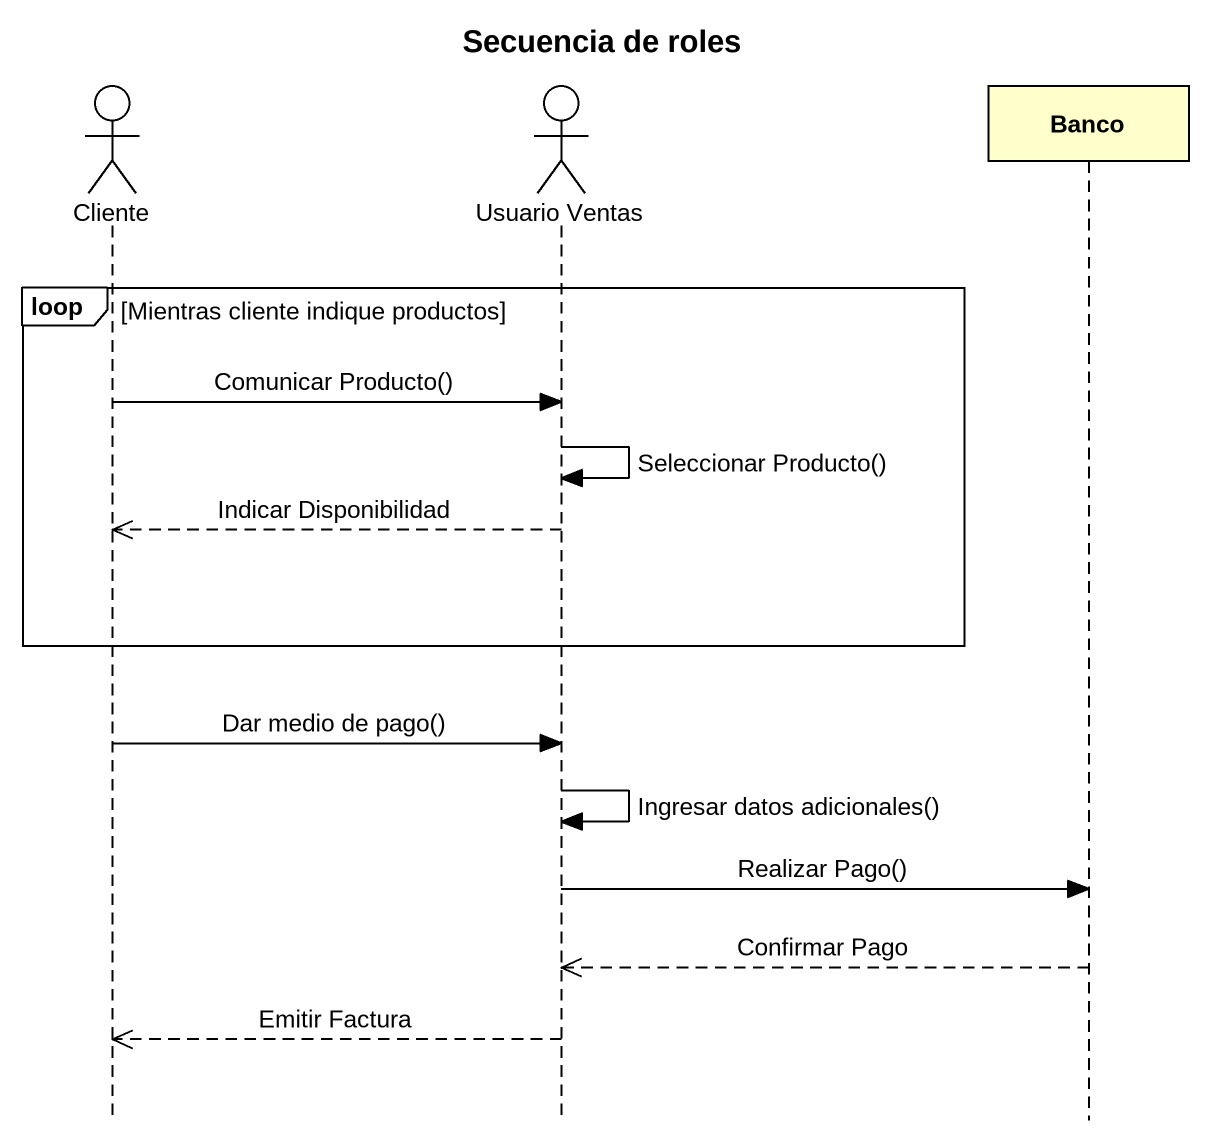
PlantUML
@startuml
title Secuencia de roles
hide footbox
actor Cliente
actor "Usuario Ventas" as Usuario_Ventas
participant Banco

loop Mientras cliente indique productos
  Cliente -> Usuario_Ventas : Comunicar Producto()
  Usuario_Ventas -> Usuario_Ventas : Seleccionar Producto()
  Usuario_Ventas -->> Cliente : Indicar Disponibilidad
end
Cliente -> Usuario_Ventas : Dar medio de pago()
Usuario_Ventas -> Usuario_Ventas : Ingresar datos adicionales()
Usuario_Ventas -> Banco : Realizar Pago()
Banco -->> Usuario_Ventas : Confirmar Pago
Usuario_Ventas -->> Cliente : Emitir Factura
@enduml
